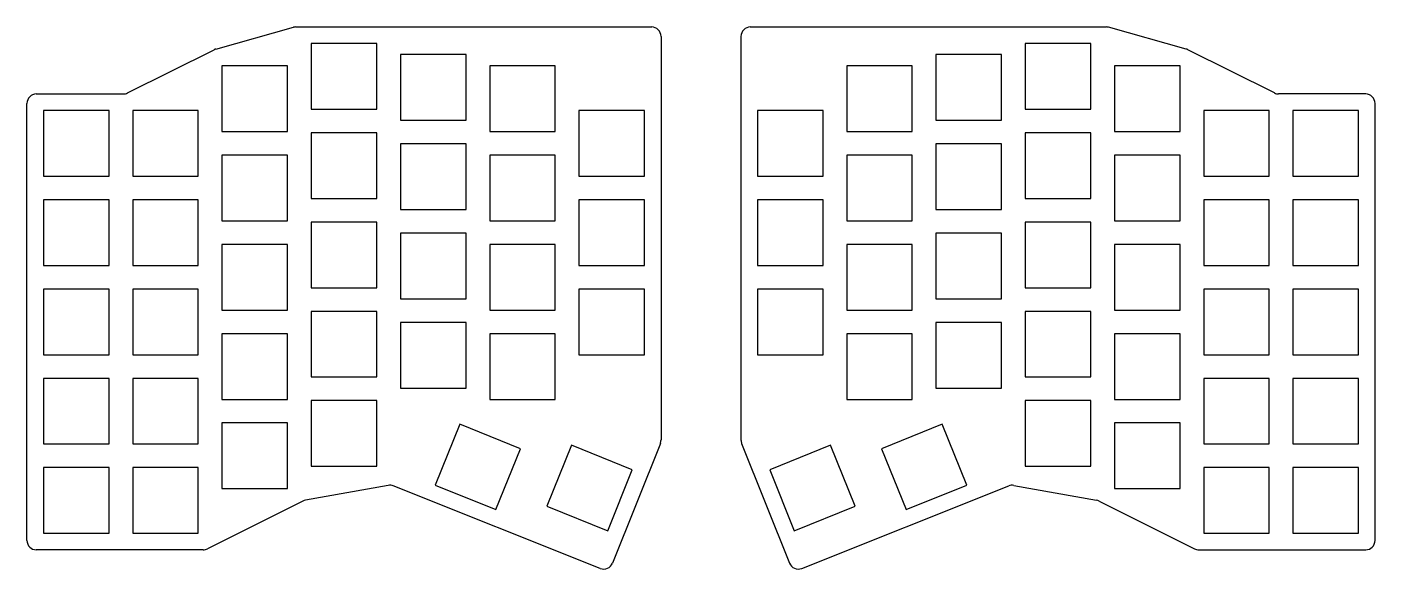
# Model space of a CAD drawing. Header units: millimetres. Extents: x 139 to 427, y -185 to -69.
import ezdxf

# ---------------------------------------------------------------- set-up
doc = ezdxf.new("R2010")
doc.units = ezdxf.units.MM

msp = doc.modelspace()

# ---------------------------------------------------------------- linework, layer by layer
for p, q in [((196.9, -68.99), (272.82, -68.99)), ((293.88, -68.99), (369.8, -68.99)), ((179.76, -73.7), (196.36, -69.06)), ((274.82, -70.99), (274.82, -157.09)), ((291.88, -70.99), (291.88, -157.09)), ((386.94, -73.7), (370.34, -69.06)), ((160.95, -83.06), (179.4, -73.84)), ((214.15, -72.51), (200.15, -72.51)), ((200.15, -72.51), (200.15, -86.51)), ((214.15, -86.51), (214.15, -72.51)), ((366.55, -72.51), (352.55, -72.51)), ((352.55, -72.51), (352.55, -86.51)), ((366.55, -86.51), (366.55, -72.51)), ((405.75, -83.06), (387.3, -73.84)), ((195.1, -77.28), (181.1, -77.28)), ((181.1, -77.28), (181.1, -91.28)), ((195.1, -91.28), (195.1, -77.28)), ((233.2, -74.89), (219.2, -74.89)), ((219.2, -74.89), (219.2, -88.89)), ((233.2, -88.89), (233.2, -74.89)), ((252.25, -77.28), (238.25, -77.28)), ((238.25, -77.28), (238.25, -91.28)), ((252.25, -91.28), (252.25, -77.28)), ((328.45, -77.28), (314.45, -77.28)), ((314.45, -77.28), (314.45, -91.28)), ((328.45, -91.28), (328.45, -77.28)), ((347.5, -74.89), (333.5, -74.89)), ((333.5, -74.89), (333.5, -88.89)), ((347.5, -88.89), (347.5, -74.89)), ((385.6, -77.28), (371.6, -77.28)), ((371.6, -77.28), (371.6, -91.28)), ((385.6, -91.28), (385.6, -77.28)), ((141.47, -83.28), (160.05, -83.28)), ((425.23, -83.28), (406.65, -83.28)), ((139.47, -178.53), (139.47, -85.28)), ((427.23, -178.53), (427.23, -85.28)), ((157, -86.8), (143, -86.8)), ((143, -86.8), (143, -100.8)), ((157, -100.8), (157, -86.8)), ((176.05, -86.8), (162.05, -86.8)), ((162.05, -86.8), (162.05, -100.8)), ((176.05, -100.8), (176.05, -86.8)), ((200.15, -86.51), (214.15, -86.51)), ((219.2, -88.89), (233.2, -88.89)), ((271.3, -86.8), (257.3, -86.8)), ((257.3, -86.8), (257.3, -100.8)), ((271.3, -100.8), (271.3, -86.8)), ((309.4, -86.8), (295.4, -86.8)), ((295.4, -86.8), (295.4, -100.8)), ((309.4, -100.8), (309.4, -86.8)), ((333.5, -88.89), (347.5, -88.89)), ((352.55, -86.51), (366.55, -86.51)), ((404.65, -86.8), (390.65, -86.8)), ((390.65, -86.8), (390.65, -100.8)), ((404.65, -100.8), (404.65, -86.8)), ((423.7, -86.8), (409.7, -86.8)), ((409.7, -86.8), (409.7, -100.8)), ((423.7, -100.8), (423.7, -86.8)), ((181.1, -91.28), (195.1, -91.28)), ((214.15, -91.56), (200.15, -91.56)), ((200.15, -91.56), (200.15, -105.56)), ((214.15, -105.56), (214.15, -91.56)), ((238.25, -91.28), (252.25, -91.28)), ((314.45, -91.28), (328.45, -91.28)), ((366.55, -91.56), (352.55, -91.56)), ((352.55, -91.56), (352.55, -105.56)), ((366.55, -105.56), (366.55, -91.56)), ((371.6, -91.28), (385.6, -91.28)), ((233.2, -93.94), (219.2, -93.94)), ((219.2, -93.94), (219.2, -107.94)), ((233.2, -107.94), (233.2, -93.94)), ((347.5, -93.94), (333.5, -93.94)), ((333.5, -93.94), (333.5, -107.94)), ((347.5, -107.94), (347.5, -93.94)), ((195.1, -96.33), (181.1, -96.33)), ((181.1, -96.33), (181.1, -110.33)), ((195.1, -110.33), (195.1, -96.33)), ((252.25, -96.33), (238.25, -96.33)), ((238.25, -96.33), (238.25, -110.33)), ((252.25, -110.33), (252.25, -96.33)), ((328.45, -96.33), (314.45, -96.33)), ((314.45, -96.33), (314.45, -110.33)), ((328.45, -110.33), (328.45, -96.33)), ((385.6, -96.33), (371.6, -96.33)), ((371.6, -96.33), (371.6, -110.33)), ((385.6, -110.33), (385.6, -96.33)), ((143, -100.8), (157, -100.8)), ((162.05, -100.8), (176.05, -100.8)), ((257.3, -100.8), (271.3, -100.8)), ((295.4, -100.8), (309.4, -100.8)), ((390.65, -100.8), (404.65, -100.8)), ((409.7, -100.8), (423.7, -100.8)), ((157, -105.85), (143, -105.85)), ((143, -105.85), (143, -119.85)), ((157, -119.85), (157, -105.85)), ((176.05, -105.85), (162.05, -105.85)), ((162.05, -105.85), (162.05, -119.85)), ((176.05, -119.85), (176.05, -105.85)), ((200.15, -105.56), (214.15, -105.56)), ((271.3, -105.85), (257.3, -105.85)), ((257.3, -105.85), (257.3, -119.85)), ((271.3, -119.85), (271.3, -105.85)), ((309.4, -105.85), (295.4, -105.85)), ((295.4, -105.85), (295.4, -119.85)), ((309.4, -119.85), (309.4, -105.85)), ((352.55, -105.56), (366.55, -105.56)), ((404.65, -105.85), (390.65, -105.85)), ((390.65, -105.85), (390.65, -119.85)), ((404.65, -119.85), (404.65, -105.85)), ((423.7, -105.85), (409.7, -105.85)), ((409.7, -105.85), (409.7, -119.85)), ((423.7, -119.85), (423.7, -105.85)), ((219.2, -107.94), (233.2, -107.94)), ((333.5, -107.94), (347.5, -107.94)), ((181.1, -110.33), (195.1, -110.33)), ((214.15, -110.61), (200.15, -110.61)), ((200.15, -110.61), (200.15, -124.61)), ((214.15, -124.61), (214.15, -110.61)), ((238.25, -110.33), (252.25, -110.33)), ((314.45, -110.33), (328.45, -110.33)), ((366.55, -110.61), (352.55, -110.61)), ((352.55, -110.61), (352.55, -124.61)), ((366.55, -124.61), (366.55, -110.61)), ((371.6, -110.33), (385.6, -110.33)), ((233.2, -112.99), (219.2, -112.99)), ((219.2, -112.99), (219.2, -126.99)), ((233.2, -126.99), (233.2, -112.99)), ((347.5, -112.99), (333.5, -112.99)), ((333.5, -112.99), (333.5, -126.99)), ((347.5, -126.99), (347.5, -112.99)), ((195.1, -115.38), (181.1, -115.38)), ((181.1, -115.38), (181.1, -129.38)), ((195.1, -129.38), (195.1, -115.38)), ((252.25, -115.38), (238.25, -115.38)), ((238.25, -115.38), (238.25, -129.38)), ((252.25, -129.38), (252.25, -115.38)), ((328.45, -115.38), (314.45, -115.38)), ((314.45, -115.38), (314.45, -129.38)), ((328.45, -129.38), (328.45, -115.38)), ((385.6, -115.38), (371.6, -115.38)), ((371.6, -115.38), (371.6, -129.38)), ((385.6, -129.38), (385.6, -115.38)), ((143, -119.85), (157, -119.85)), ((162.05, -119.85), (176.05, -119.85)), ((257.3, -119.85), (271.3, -119.85)), ((295.4, -119.85), (309.4, -119.85)), ((390.65, -119.85), (404.65, -119.85)), ((409.7, -119.85), (423.7, -119.85)), ((157, -124.9), (143, -124.9)), ((143, -124.9), (143, -138.9)), ((157, -138.9), (157, -124.9)), ((176.05, -124.9), (162.05, -124.9)), ((162.05, -124.9), (162.05, -138.9)), ((176.05, -138.9), (176.05, -124.9)), ((200.15, -124.61), (214.15, -124.61)), ((271.3, -124.9), (257.3, -124.9)), ((257.3, -124.9), (257.3, -138.9)), ((271.3, -138.9), (271.3, -124.9)), ((309.4, -124.9), (295.4, -124.9)), ((295.4, -124.9), (295.4, -138.9)), ((309.4, -138.9), (309.4, -124.9)), ((352.55, -124.61), (366.55, -124.61)), ((404.65, -124.9), (390.65, -124.9)), ((390.65, -124.9), (390.65, -138.9)), ((404.65, -138.9), (404.65, -124.9)), ((423.7, -124.9), (409.7, -124.9)), ((409.7, -124.9), (409.7, -138.9)), ((423.7, -138.9), (423.7, -124.9)), ((181.1, -129.38), (195.1, -129.38)), ((219.2, -126.99), (233.2, -126.99)), ((238.25, -129.38), (252.25, -129.38)), ((314.45, -129.38), (328.45, -129.38)), ((333.5, -126.99), (347.5, -126.99)), ((371.6, -129.38), (385.6, -129.38)), ((214.15, -129.66), (200.15, -129.66)), ((200.15, -129.66), (200.15, -143.66)), ((214.15, -143.66), (214.15, -129.66)), ((233.2, -132.04), (219.2, -132.04)), ((219.2, -132.04), (219.2, -146.04)), ((233.2, -146.04), (233.2, -132.04)), ((347.5, -132.04), (333.5, -132.04)), ((333.5, -132.04), (333.5, -146.04)), ((347.5, -146.04), (347.5, -132.04)), ((366.55, -129.66), (352.55, -129.66)), ((352.55, -129.66), (352.55, -143.66)), ((366.55, -143.66), (366.55, -129.66)), ((195.1, -134.43), (181.1, -134.43)), ((181.1, -134.43), (181.1, -148.43)), ((195.1, -148.43), (195.1, -134.43)), ((252.25, -134.43), (238.25, -134.43)), ((238.25, -134.43), (238.25, -148.43)), ((252.25, -148.43), (252.25, -134.43)), ((328.45, -134.43), (314.45, -134.43)), ((314.45, -134.43), (314.45, -148.43)), ((328.45, -148.43), (328.45, -134.43)), ((385.6, -134.43), (371.6, -134.43)), ((371.6, -134.43), (371.6, -148.43)), ((385.6, -148.43), (385.6, -134.43)), ((143, -138.9), (157, -138.9)), ((162.05, -138.9), (176.05, -138.9)), ((257.3, -138.9), (271.3, -138.9)), ((295.4, -138.9), (309.4, -138.9)), ((390.65, -138.9), (404.65, -138.9)), ((409.7, -138.9), (423.7, -138.9)), ((200.15, -143.66), (214.15, -143.66)), ((352.55, -143.66), (366.55, -143.66)), ((157, -143.95), (143, -143.95)), ((143, -143.95), (143, -157.95)), ((157, -157.95), (157, -143.95)), ((176.05, -143.95), (162.05, -143.95)), ((162.05, -143.95), (162.05, -157.95)), ((176.05, -157.95), (176.05, -143.95)), ((219.2, -146.04), (233.2, -146.04)), ((333.5, -146.04), (347.5, -146.04)), ((404.65, -143.95), (390.65, -143.95)), ((390.65, -143.95), (390.65, -157.95)), ((404.65, -157.95), (404.65, -143.95)), ((423.7, -143.95), (409.7, -143.95)), ((409.7, -143.95), (409.7, -157.95)), ((423.7, -157.95), (423.7, -143.95)), ((181.1, -148.43), (195.1, -148.43)), ((214.15, -148.71), (200.15, -148.71)), ((200.15, -148.71), (200.15, -162.71)), ((214.15, -162.71), (214.15, -148.71)), ((238.25, -148.43), (252.25, -148.43)), ((314.45, -148.43), (328.45, -148.43)), ((366.55, -148.71), (352.55, -148.71)), ((352.55, -148.71), (352.55, -162.71)), ((366.55, -162.71), (366.55, -148.71)), ((371.6, -148.43), (385.6, -148.43)), ((195.1, -153.47), (181.1, -153.47)), ((181.1, -153.47), (181.1, -167.47)), ((195.1, -167.47), (195.1, -153.47)), ((231.86, -153.73), (226.61, -166.71)), ((244.84, -158.98), (231.86, -153.73)), ((334.84, -153.73), (321.86, -158.98)), ((340.09, -166.71), (334.84, -153.73)), ((385.6, -153.47), (371.6, -153.47)), ((371.6, -153.47), (371.6, -167.47)), ((385.6, -167.47), (385.6, -153.47)), ((143, -157.95), (157, -157.95)), ((162.05, -157.95), (176.05, -157.95)), ((255.71, -158.23), (250.46, -171.21)), ((268.69, -163.48), (255.71, -158.23)), ((274.68, -157.83), (264.45, -183.37)), ((292.02, -157.83), (302.25, -183.37)), ((310.99, -158.23), (298.01, -163.48)), ((316.24, -171.21), (310.99, -158.23)), ((390.65, -157.95), (404.65, -157.95)), ((409.7, -157.95), (423.7, -157.95)), ((239.59, -171.96), (244.84, -158.98)), ((321.86, -158.98), (327.11, -171.96)), ((157, -163), (143, -163)), ((143, -163), (143, -177)), ((157, -177), (157, -163)), ((176.05, -163), (162.05, -163)), ((162.05, -163), (162.05, -177)), ((176.05, -177), (176.05, -163)), ((200.15, -162.71), (214.15, -162.71)), ((263.44, -176.46), (268.69, -163.48)), ((298.01, -163.48), (303.26, -176.46)), ((352.55, -162.71), (366.55, -162.71)), ((404.65, -163), (390.65, -163)), ((390.65, -163), (390.65, -177)), ((404.65, -177), (404.65, -163)), ((423.7, -163), (409.7, -163)), ((409.7, -163), (409.7, -177)), ((423.7, -177), (423.7, -163)), ((216.58, -166.79), (198.91, -169.95)), ((226.61, -166.71), (239.59, -171.96)), ((327.11, -171.96), (340.09, -166.71)), ((350.12, -166.79), (367.79, -169.95)), ((181.1, -167.47), (195.1, -167.47)), ((261.85, -184.49), (217.67, -166.9)), ((304.85, -184.49), (349.03, -166.9)), ((371.6, -167.47), (385.6, -167.47)), ((198.37, -170.13), (178, -180.31)), ((250.46, -171.21), (263.44, -176.46)), ((303.26, -176.46), (316.24, -171.21)), ((368.33, -170.13), (388.7, -180.31)), ((143, -177), (157, -177)), ((162.05, -177), (176.05, -177)), ((390.65, -177), (404.65, -177)), ((409.7, -177), (423.7, -177)), ((177.1, -180.53), (141.47, -180.53)), ((389.6, -180.53), (425.23, -180.53))]:
    msp.add_line(p, q)
for centre, start, end in [((196.9, -70.99), 90, 105.6064), ((272.82, -70.99), 0, 90), ((293.88, -70.99), 90, 180), ((369.8, -70.99), 74.3936, 90), ((180.3, -75.62), 105.6064, 116.5651), ((386.4, -75.62), 63.4349, 74.3936), ((141.47, -85.28), 90, 180), ((160.05, -81.28), 270, 296.5651), ((406.65, -81.28), 243.4349, 270), ((425.23, -85.28), 0, 90), ((272.82, -157.09), 338.1596, 0), ((293.88, -157.09), 180, 201.8404), ((216.93, -168.76), 68.2906, 100.1388), ((349.77, -168.76), 79.8612, 111.7094), ((199.26, -171.92), 100.1388, 116.5651), ((367.44, -171.92), 63.4349, 79.8612), ((141.47, -178.53), 180, 270), ((177.1, -178.53), 270, 296.5651), ((389.6, -178.53), 243.4349, 270), ((425.23, -178.53), 270, 0), ((262.59, -182.63), 248.2906, 338.1596), ((304.11, -182.63), 201.8404, 291.7094)]:
    msp.add_arc(centre, 2, start, end)

doc.saveas('drawing.dxf')
